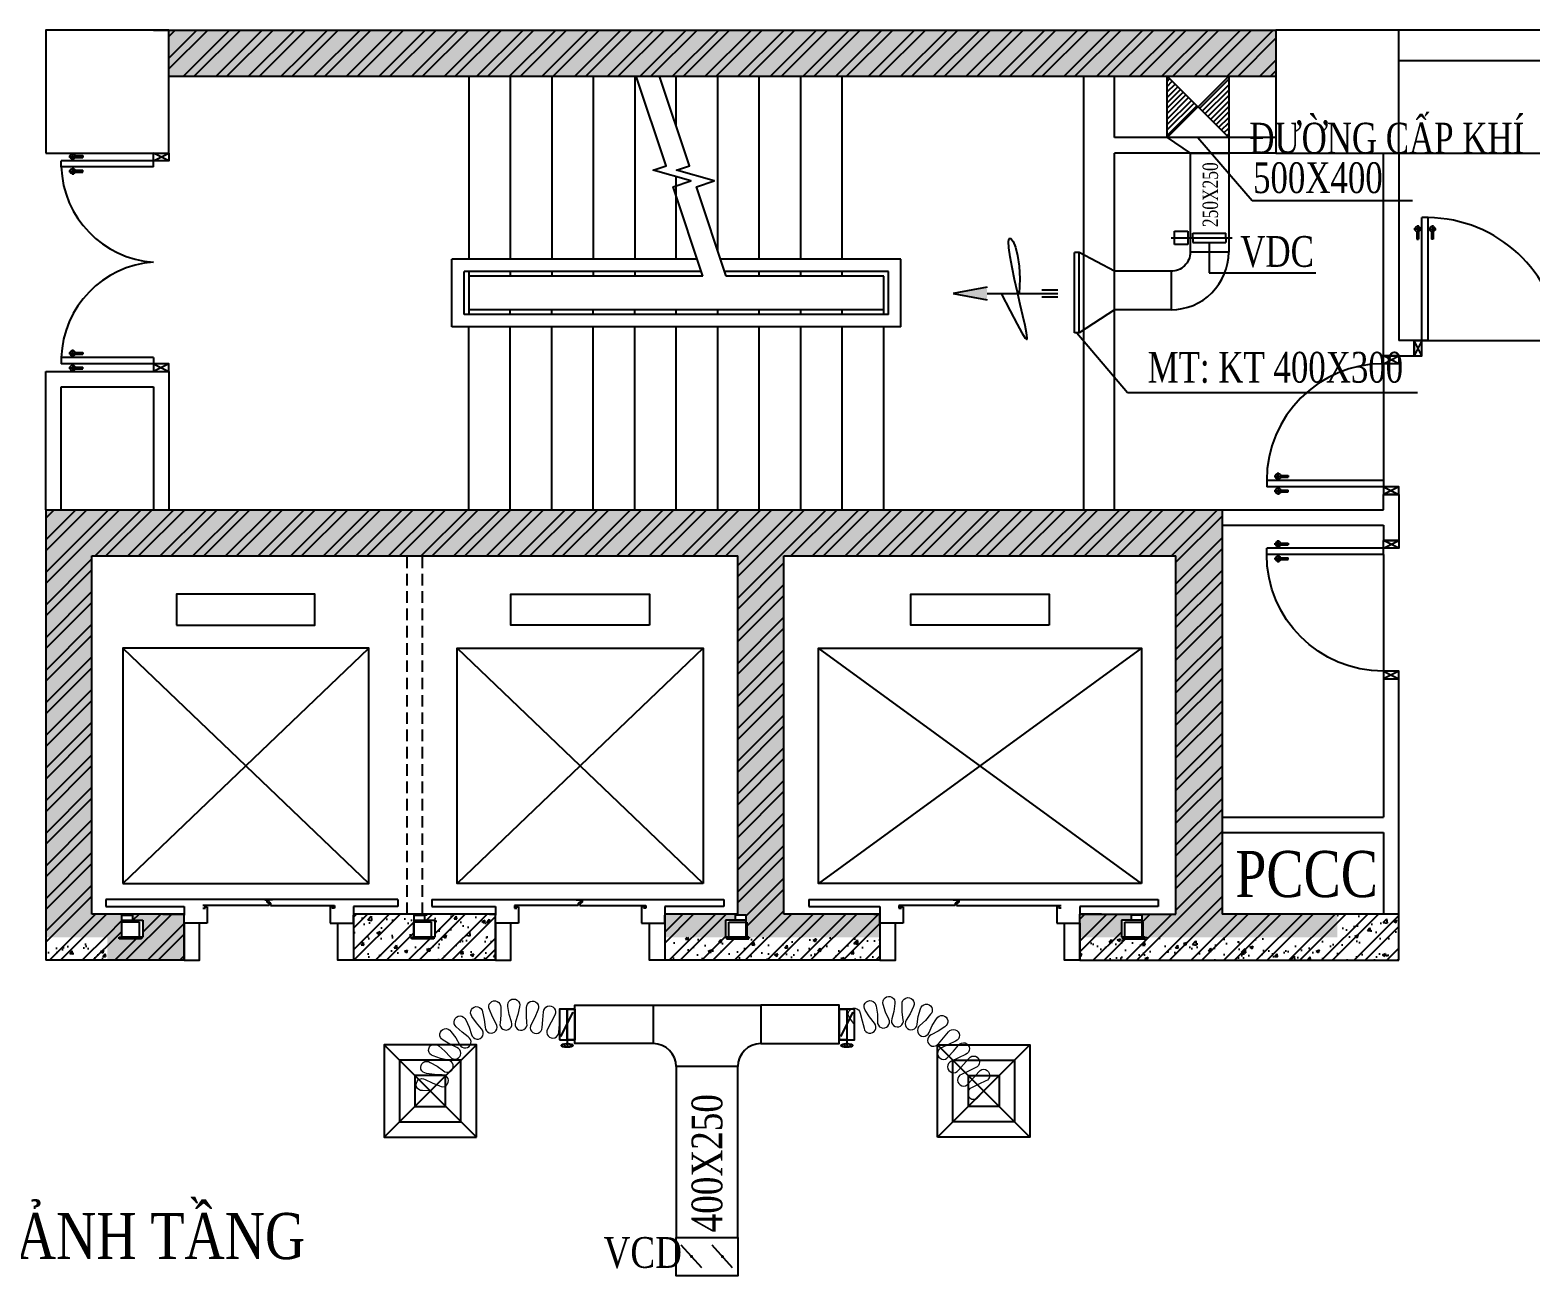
# Model space of a CAD drawing. Header units: metres. Extents: x 352651 to 1421851, y -87441 to -24441.
# Drawn here: x 649179 to 658941, y -56524 to -48460 of the extents above; entities that cross this region are included whole.
import ezdxf
from ezdxf.enums import TextEntityAlignment as Align

# ---------------------------------------------------------------- set-up
doc = ezdxf.new("R2010")
doc.units = ezdxf.units.M
doc.header["$LTSCALE"] = 300
doc.header["$MEASUREMENT"] = 0
doc.linetypes.add('DASHED2', pattern=[0.375, 0.25, -0.125])
for name, color, linetype in [('CUA', 8, 'CONTINUOUS'), ('CUAGIO', 2, 'CONTINUOUS'), ('HATCH', 145, 'CONTINUOUS'), ('KHUAT', 8, 'DASHED2'), ('TEXT', 4, 'CONTINUOUS'), ('THAY', 9, 'CONTINUOUS'), ('TUONG', 7, 'CONTINUOUS'), ('vach', 6, 'CONTINUOUS')]:
    doc.layers.add(name, color=color, linetype=linetype)
doc.layers.add('noi mem', color=5, linetype='BATTING', lineweight=0)
doc.styles.add('chu thich', font='vntimeh.shx', dxfattribs={"width": 0.8})
doc.styles.add('PHU', font='vntimeh.shx', dxfattribs={"width": 0.8})
doc.styles.add('VNCC-RMD', font='vntimeh.shx', dxfattribs={"width": 0.75, "height": 300, "bigfont": 'vns.shx'})
doc.linetypes.add('BATTING', pattern='A,0.0001,-0.1,[134,ltypeshp.shx,S=0.1,R=0,X=-0.1,Y=0],-0.2,[134,ltypeshp.shx,S=0.1,R=180,X=0.1,Y=0],-0.1', length=0.4001)
pattern_1 = [(45, (177449.62, -347750.56), (-106.066017, 106.066017), []), (45, (177520.33, -347750.56), (-106.066017, 106.066017), [])]
pattern_2 = [(50, (177449.62, -347750.56), (215.178055, -18.82564), [22.5, -247.5]), (355, (177449.62, -347750.56), (-41.6254, 225.65764), [18, -198]), (100.4514, (177467.56, -347752.12), (173.552815, 206.83186), [19.12206, -210.34263]), (46.1842, (177449.62, -347690.56), (320.17231, -49.6557), [33.75, -371.25]), (96.6356, (177476.3, -347694.7), (280.39881, 292.23536), [28.68309, -315.5139]), (351.1842, (177449.62, -347690.56), (280.39858, 292.23558), [27, -297]), (21, (177479.62, -347705.56), (179.072116, -120.785667), [22.5, -247.5]), (326, (177479.62, -347705.56), (72.9946, 217.54501), [18, -198]), (71.4514, (177494.55, -347715.62), (252.06679, 96.75915), [19.12206, -210.34263]), (37.5, (177449.624, -347750.556), (3.647957, 99.868156), [0, -195.6, 0, -201, 0, -198.75]), (7.5, (177449.62, -347750.56), (78.920861, 118.323514), [0, -114.6, 0, -191.1, 0, -75.75]), (327.5, (177382.72, -347750.556), (160.146731, -6.766462), [0, -75, 0, -234, 0, -310.5]), (317.5, (177352.72, -347750.56), (174.95585, 30.031495), [0, -97.5, 0, -155.4, 0, -220.5])]

# ---------------------------------------------------------------- blocks, each defined once
blk = doc.blocks.new('c900')
at = {"layer": 'CUA', "ltscale": 0.2}
for p, q in [((46.9, 785.3), (-2.3, 785.3)), ((22.3, 811.5), (22.3, 756.6)), ((50, 100), (50, 860)), ((90, 860), (50, 860)), ((90, 100), (90, 860)), ((93.1, 785.3), (142.3, 785.3)), ((117.7, 811.5), (117.7, 756.6)), ((16.3, 769.1), (16.3, 719.8)), ((16.3, 719.8), (28.2, 719.8)), ((28.2, 769.1), (28.2, 719.8)), ((111.8, 769.1), (111.8, 719.8)), ((123.7, 719.8), (111.8, 719.8)), ((123.7, 769.1), (123.7, 719.8)), ((50, 100), (0, 0)), ((50, 0), (0, 100)), ((50, 0), (50, 100)), ((90, 100), (50, 100)), ((850, 0), (850, 100)), ((850, 0), (900, 100)), ((850, 100), (900, 0)), ((50, 0), (50, 0)), ((850, 0), (850, 0))]:
    blk.add_line(p, q, dxfattribs=at)
for points in [[(50, 100), (0, 100), (0, 0), (50, 0)], [(850, 100), (900, 100), (900, 0), (850, 0)]]:
    blk.add_lwpolyline(points, close=True, dxfattribs=at)
for centre in [(22.3, 785.3), (117.7, 785.3)]:
    blk.add_circle(centre, 17.3, dxfattribs=at)
blk.add_arc((90, 100), 760, 0, 90, dxfattribs=at)
blk = doc.blocks.new('c1000')
at = {"layer": 'CUA', "ltscale": 0.2}
for p, q in [((50, 100), (50, 900)), ((90, 900), (50, 900)), ((90, 100), (90, 900)), ((46.9, 825.3), (-2.3, 825.3)), ((16.3, 809.1), (16.3, 759.8)), ((22.3, 851.5), (22.3, 796.6)), ((28.2, 809.1), (28.2, 759.8)), ((93.1, 825.3), (142.3, 825.3)), ((111.8, 809.1), (111.8, 759.8)), ((117.7, 851.5), (117.7, 796.6)), ((123.7, 809.1), (123.7, 759.8)), ((16.3, 759.8), (28.2, 759.8)), ((123.7, 759.8), (111.8, 759.8)), ((50, 100), (0, 0)), ((50, 0), (0, 100)), ((50, 0), (50, 100)), ((90, 100), (50, 100)), ((950, 0), (950, 100)), ((950, 0), (1000, 100)), ((950, 100), (1000, 0)), ((50, 0), (50, 0)), ((950, 0), (950, 0))]:
    blk.add_line(p, q, dxfattribs=at)
for points in [[(50, 100), (0, 100), (0, 0), (50, 0)], [(950, 100), (1000, 100), (1000, 0), (950, 0)]]:
    blk.add_lwpolyline(points, close=True, dxfattribs=at)
for centre in [(22.3, 825.3), (117.7, 825.3)]:
    blk.add_circle(centre, 17.3, dxfattribs=at)
blk.add_arc((80.9, 27.6), 872.2, 4.75896, 89.39897, dxfattribs=at)
blk = doc.blocks.new('cot1')
at = {"layer": 'vach'}
blk.add_lwpolyline([(-400, -400), (400, -400), (400, 400), (-400, 400)], close=True, dxfattribs=at)
blk = doc.blocks.new('SAD')
at = {"layer": 'CUAGIO', "color": 8}
for p, q in [((-300, -300), (300, 300)), ((300, -300), (-300, 300))]:
    blk.add_line(p, q, dxfattribs=at)
at = {"layer": 'CUAGIO'}
blk.add_lwpolyline([(300, -300), (300, 300), (-300, 300), (-300, -300)], close=True, dxfattribs=at)
at = {"layer": 'CUAGIO', "color": 8}
for points in [[(200, -200), (200, 200), (-200, 200), (-200, -200)], [(100, -100), (100, 100), (-100, 100), (-100, -100)]]:
    blk.add_lwpolyline(points, close=True, dxfattribs=at)
blk = doc.blocks.new('1-van gio D200')
at = {"layer": 'CUAGIO'}
h = blk.add_hatch(dxfattribs=at)
h.set_pattern_fill('ANSI31', color=256, scale=100, style=0)
edge = h.paths.add_edge_path()
edge.add_ellipse((486127, -58494), major_axis=(-38.1, 0), ratio=0.310482, start_angle=0, end_angle=360, ccw=False)
for p, q in [((486167, -58437.3), (486087.1, -58277.5)), ((486127, -58257.4), (486127, -58494))]:
    blk.add_line(p, q, dxfattribs=at)
at = {"layer": 'CUAGIO', "const_width": 3}
for points in [[(486127, -58457.4), (486177, -58457.4), (486177, -58257.4), (486077, -58257.4), (486077, -58457.4), (486127, -58457.4)], [(486167, -58437.3), (486087.1, -58277.5)], [(486127, -58257.4), (486127, -58494)]]:
    blk.add_lwpolyline(points, dxfattribs=at)
at = {"layer": 'CUAGIO'}
blk.add_lwpolyline([(486177, -58457.4), (486077, -58457.4), (486077, -58257.4), (486177, -58257.4)], close=True, dxfattribs=at)
at = {"layer": 'CUAGIO', "const_width": 5.35}
blk.add_lwpolyline([(486130.7, -58357.4, -1), (486123.3, -58357.4, -1)], format="xyb", close=True, dxfattribs=at)
at = {"layer": 'CUAGIO', "extrusion": (0, 0, -1)}
blk.add_ellipse((486127, -58494), major_axis=(-38.1, 0), ratio=0.310482, start_param=-1.570796, end_param=4.712389, dxfattribs=at)
blk = doc.blocks.new('tang ap cau thang')
at = {"layer": 'CUAGIO', "linetype": 'ByBlock', "ltscale": 1.5}
h = blk.add_hatch(dxfattribs=at)
h.set_pattern_fill('ANSI31', color=256, scale=200, style=0)
h.set_pattern_definition([(45, (0, 49505.64), (-17.6776695, 17.6776695), [])])
h.paths.add_polyline_path([(839475.9, 669.4), (839275.9, 469.4), (839475.9, 269.4)])
h.paths.add_polyline_path([(839075.9, 669.4), (839075.9, 269.4), (839275.9, 469.4)])
at = {"layer": 'CUAGIO'}
blk.add_hatch(color=1, dxfattribs=at).paths.add_polyline_path([(837685.1, -743.8), (837904.6, -702.8), (837904.6, -743.8), (837904.6, -784.8)])
at = {"layer": 'CUAGIO', "linetype": 'ByBlock', "ltscale": 1.5}
for p, q in [((839475.9, 669.4), (839075.9, 269.4)), ((839075.9, 669.4), (839475.9, 269.4))]:
    blk.add_line(p, q, dxfattribs=at)
at = {"layer": 'CUAGIO', "ltscale": 1.5}
for p, q in [((839075.9, 269.4), (839225.9, 169.4)), ((839475.9, 269.4), (839475.9, -474.9)), ((839225.9, 169.4), (839225.9, -474.9)), ((839225.9, 169.4), (839475.9, 169.4))]:
    blk.add_line(p, q, dxfattribs=at)
at = {"layer": 'CUAGIO', "color": 1}
for p, q in [((839101.2, -382.4), (839499.5, -382.4)), ((839122.5, -426.1), (839122.5, -338.7)), ((839122.5, -338.7), (839209.8, -338.7)), ((839209.8, -338.7), (839209.8, -426.1)), ((839242.9, -351.6), (839457, -351.6)), ((839242.9, -382.4), (839242.9, -351.6)), ((839242.9, -382.4), (839242.9, -413.2)), ((839457, -382.4), (839457, -351.6)), ((839457, -382.4), (839457, -413.2)), ((838503.2, -1000.4), (838503.2, -477.2)), ((839209.8, -426.1), (839122.5, -426.1)), ((839242.9, -413.2), (839457, -413.2)), ((837904.6, -702.8), (837685.1, -743.8)), ((837685.1, -743.8), (837904.6, -784.8)), ((837904.6, -743.8), (838364.3, -743.8)), ((838261.3, -720.9), (838364.3, -720.9)), ((838261.3, -766.7), (838364.3, -766.7))]:
    blk.add_line(p, q, dxfattribs=at)
at = {"layer": 'CUAGIO'}
for p, q in [((838474.1, -1000.4), (838474.1, -477.2)), ((838503.2, -477.2), (838474.1, -477.2)), ((838733.2, -599.9), (838503.2, -477.2)), ((838733.2, -849.9), (838733.2, -599.9)), ((839100.9, -599.9), (838733.2, -599.9)), ((838733.2, -849.9), (838503.2, -1000.4)), ((839100.9, -849.9), (838733.2, -849.9)), ((838503.2, -1000.4), (838474.1, -1000.4))]:
    blk.add_line(p, q, dxfattribs=at)
at = {"layer": 'CUAGIO', "ltscale": 1.5}
blk.add_lwpolyline([(839075.9, 669.4), (839475.9, 669.4), (839475.9, 269.4), (839075.9, 269.4)], close=True, dxfattribs=at)
at = {"layer": 'CUAGIO', "color": 1}
blk.add_lwpolyline([(837996.9, -743.8), (838055.1, -857.9), (838099.5, -943), (838131.5, -1000.9), (838152.4, -1033.6), (838163.6, -1043.1), (838166.3, -1031.4), (838162, -1000.4), (838152, -952.1), (838137.7, -888.9), (838120.5, -815), (838102.1, -735), (838083.8, -653.6), (838067.3, -575.4), (838054.1, -505), (838045.7, -447.1), (838043.6, -406.3), (838048.7, -386.3), (838059.4, -386.7), (838073.4, -406.2), (838088.5, -443.5), (838102.3, -497.2), (838112.6, -566), (838117, -648.7), (838113.4, -743.8)], dxfattribs=at)
at = {"layer": 'CUAGIO', "ltscale": 1.5}
blk.add_lwpolyline([(839100.9, -599.9), (839100.9, -849.9), (839100.9, -849.9, 0.414214), (839475.9, -474.9), (839475.9, -474.9), (839225.9, -474.9, -0.414214), (839100.9, -599.9)], format="xyb", close=True, dxfattribs=at)

msp = doc.modelspace()

# ---------------------------------------------------------------- hatches: boundary and pattern name
at = {"layer": 'HATCH', "linetype": 'Continuous'}
h = msp.add_hatch(dxfattribs=at)
h.set_pattern_fill('ANSI32,_O', color=256, scale=400)
h.set_pattern_definition(pattern_1)
h.paths.add_polyline_path([(650948.3, -48459.6), (650082.1, -48459.6), (650082.1, -48759.6), (650948.3, -48759.6)])
h = msp.add_hatch(dxfattribs=at)
h.set_pattern_fill('AR-CONC,_O', color=256, scale=30)
h.set_pattern_definition(pattern_2)
h.paths.add_polyline_path([(657282.1, -48459.6), (650948.3, -48459.6), (650948.3, -48759.6), (657282.1, -48759.6)])
h.paths.add_polyline_path([(650948.3, -48459.6), (650082.1, -48459.6), (650082.1, -48759.6), (650948.3, -48759.6)])
h = msp.add_hatch(dxfattribs=at)
h.set_pattern_fill('ANSI32,_O', color=256, scale=400)
h.set_pattern_definition(pattern_1)
h.paths.add_polyline_path([(657282.1, -48459.6), (650948.3, -48459.6), (650948.3, -48759.6), (657282.1, -48759.6)])
h = msp.add_hatch(dxfattribs=at)
h.set_pattern_fill('ANSI32,_O', color=256, scale=400)
h.set_pattern_definition(pattern_1)
h.paths.add_polyline_path([(656932.1, -51579.6), (650948.3, -51579.6), (650948.3, -51879.6), (653782.1, -51879.6), (653782.1, -54215.6), (653837.1, -54215.6), (653837.1, -54249.6), (653837.1, -54261.6), (653840.6, -54261.6), (653840.6, -54359.6), (653854.6, -54359.6), (654707.1, -54359.6), (654707.1, -54209.6), (654082.1, -54209.6), (654082.1, -51879.6), (656632.1, -51879.6), (656632.1, -54209.6), (656412.1, -54209.6), (656412.1, -54249.6), (656412.1, -54261.6), (656415.6, -54261.6), (656415.6, -54359.6), (656429.6, -54359.6), (657682.1, -54359.6), (657682.1, -54209.6), (656932.1, -54209.6)])
h.paths.add_polyline_path([(650948.3, -51579.6), (649682.1, -51579.6), (649682.1, -51879.6), (650948.3, -51879.6)])
h.paths.add_polyline_path([(649682.1, -51579.6), (649282.1, -51579.6), (649282.1, -54359.6), (649682.1, -54359.6), (649682.1, -54209.6), (649582.1, -54209.6), (649582.1, -51879.6), (649682.1, -51879.6)])
h.paths.add_polyline_path([(650182.1, -54359.6), (649904.6, -54359.6), (649904.6, -54369.6), (649759.6, -54369.6), (649759.6, -54359.6), (649682.1, -54359.6), (649682.1, -54509.6), (650182.1, -54509.6)])
h.paths.add_polyline_path([(649682.1, -54359.6), (649282.1, -54359.6), (649282.1, -54509.6), (649682.1, -54509.6)])
h.paths.add_polyline_path([(650182.1, -54209.6), (650042.1, -54209.6), (649847.1, -54209.6), (649847.1, -54249.6), (649912.1, -54249.6), (649912.1, -54359.6), (650182.1, -54359.6)])
h.paths.add_polyline_path([(651673.6, -54261.6), (651677.1, -54261.6), (651677.1, -54249.6), (651677.1, -54209.6), (651282.1, -54209.6), (651282.1, -54267.6), (651282.1, -54359.6), (651673.6, -54359.6)], flags=17)
h.paths.add_polyline_path([(652207.1, -54359.6), (651804.6, -54359.6), (651804.6, -54369.6), (651659.6, -54369.6), (651659.6, -54359.6), (651282.1, -54359.6), (651282.1, -54509.6), (652207.1, -54509.6)])
h.paths.add_polyline_path([(652207.1, -54209.6), (651747.1, -54209.6), (651747.1, -54249.6), (651812.1, -54249.6), (651812.1, -54359.6), (652207.1, -54359.6)], flags=17)
h.paths.add_polyline_path([(653702.1, -54249.6), (653767.1, -54249.6), (653767.1, -54209.6), (653307.1, -54209.6), (653307.1, -54359.6), (653702.1, -54359.6)], flags=17)
h.paths.add_polyline_path([(654707.1, -54359.6), (653854.6, -54359.6), (653854.6, -54369.6), (653709.6, -54369.6), (653709.6, -54359.6), (653702.1, -54359.6), (653307.1, -54359.6), (653307.1, -54509.6), (654707.1, -54509.6)])
h.paths.add_polyline_path([(656277.1, -54249.6), (656342.1, -54249.6), (656342.1, -54209.6), (656007.1, -54209.6), (656007.1, -54267.6), (656007.1, -54359.6), (656277.1, -54359.6)], flags=17)
h.paths.add_polyline_path([(657682.1, -54359.6), (656429.6, -54359.6), (656429.6, -54369.6), (656284.6, -54369.6), (656284.6, -54359.6), (656277.1, -54359.6), (656007.1, -54359.6), (656007.1, -54509.6), (657682.1, -54509.6)])
h.paths.add_polyline_path([(658082.1, -54209.6), (657682.1, -54209.6), (657682.1, -54359.6), (658082.1, -54359.6)])
h.paths.add_polyline_path([(658082.1, -54359.6), (657682.1, -54359.6), (657682.1, -54509.6), (658082.1, -54509.6)])
h = msp.add_hatch(dxfattribs=at)
h.set_pattern_fill('AR-CONC,_O', color=256, scale=30)
h.set_pattern_definition(pattern_2)
h.paths.add_polyline_path([(656932.1, -51579.6), (650948.3, -51579.6), (650948.3, -51879.6), (653782.1, -51879.6), (653782.1, -54209.6), (653307.1, -54209.6), (653307.1, -54359.6), (653702.1, -54359.6), (653702.1, -54249.6), (653767.1, -54249.6), (653767.1, -54215.6), (653837.1, -54215.6), (653837.1, -54249.6), (653837.1, -54261.6), (653840.6, -54261.6), (653840.6, -54359.6), (653854.6, -54359.6), (654707.1, -54359.6), (654707.1, -54209.6), (654082.1, -54209.6), (654082.1, -51879.6), (656632.1, -51879.6), (656632.1, -54209.6), (656007.1, -54209.6), (656007.1, -54215.6), (656007.1, -54267.6), (656007.1, -54359.6), (656277.1, -54359.6), (656277.1, -54249.6), (656342.1, -54249.6), (656342.1, -54215.6), (656412.1, -54215.6), (656412.1, -54249.6), (656412.1, -54261.6), (656415.6, -54261.6), (656415.6, -54359.6), (656429.6, -54359.6), (657682.1, -54359.6), (657682.1, -54209.6), (656932.1, -54209.6)])
h.paths.add_polyline_path([(650948.3, -51579.6), (649682.1, -51579.6), (649682.1, -51879.6), (650948.3, -51879.6)])
h.paths.add_polyline_path([(649682.1, -51579.6), (649282.1, -51579.6), (649282.1, -54359.6), (649682.1, -54359.6), (649682.1, -54209.6), (649582.1, -54209.6), (649582.1, -51879.6), (649682.1, -51879.6)])
h.paths.add_polyline_path([(650182.1, -54359.6), (649904.6, -54359.6), (649904.6, -54369.6), (649759.6, -54369.6), (649759.6, -54359.6), (649682.1, -54359.6), (649682.1, -54509.6), (650182.1, -54509.6)])
h.paths.add_polyline_path([(650182.1, -54209.6), (650042.1, -54209.6), (649682.1, -54209.6), (649682.1, -54359.6), (649773.6, -54359.6), (649773.6, -54261.6), (649777.1, -54261.6), (649777.1, -54249.6), (649777.1, -54215.6), (649847.1, -54215.6), (649847.1, -54249.6), (649912.1, -54249.6), (649912.1, -54359.6), (650182.1, -54359.6)])
at = {"layer": 'THAY', "linetype": 'Continuous'}
h = msp.add_hatch(dxfattribs=at)
h.set_pattern_fill('ANSI32,_O', color=256, scale=400)
h.set_pattern_definition(pattern_1)
h.paths.add_polyline_path([(649773.6, -54261.6), (649777.1, -54261.6), (649777.1, -54249.6), (649777.1, -54209.6), (649682.1, -54209.6), (649682.1, -54359.6), (649773.6, -54359.6)])
h = msp.add_hatch(dxfattribs=at)
h.set_pattern_fill('AR-CONC,_O', color=256, scale=30)
h.set_pattern_definition(pattern_2)
h.paths.add_polyline_path([(651673.6, -54261.6), (651677.1, -54261.6), (651677.1, -54249.6), (651677.1, -54215.6), (651747.1, -54215.6), (651747.1, -54249.6), (651812.1, -54249.6), (651812.1, -54359.6), (652207.1, -54359.6), (652207.1, -54209.6), (651282.1, -54209.6), (651282.1, -54215.6), (651282.1, -54267.6), (651282.1, -54359.6), (651673.6, -54359.6)])
h.paths.add_polyline_path([(652207.1, -54359.6), (651804.6, -54359.6), (651804.6, -54369.6), (651659.6, -54369.6), (651659.6, -54359.6), (651282.1, -54359.6), (651282.1, -54509.6), (652207.1, -54509.6)])
h.paths.add_polyline_path([(654707.1, -54359.6), (653854.6, -54359.6), (653854.6, -54369.6), (653709.6, -54369.6), (653709.6, -54359.6), (653702.1, -54359.6), (653307.1, -54359.6), (653307.1, -54509.6), (654707.1, -54509.6)])
h = msp.add_hatch(dxfattribs=at)
h.set_pattern_fill('AR-CONC,_O', color=256, scale=30)
h.set_pattern_definition(pattern_2)
h.paths.add_polyline_path([(658082.1, -54209.6), (657682.1, -54209.6), (657682.1, -54359.6), (658082.1, -54359.6)])
h.paths.add_polyline_path([(658082.1, -54359.6), (657682.1, -54359.6), (657682.1, -54509.6), (658082.1, -54509.6)])
h.paths.add_polyline_path([(657682.1, -54359.6), (656429.6, -54359.6), (656429.6, -54369.6), (656284.6, -54369.6), (656284.6, -54359.6), (656277.1, -54359.6), (656007.1, -54359.6), (656007.1, -54509.6), (657682.1, -54509.6)])
h = msp.add_hatch(dxfattribs=at)
h.set_pattern_fill('AR-CONC,_O', color=256, scale=30)
h.set_pattern_definition(pattern_2)
h.paths.add_polyline_path([(649682.1, -54509.6), (649682.1, -54359.6), (649282.1, -54359.6), (649282.1, -54509.6)])

# ---------------------------------------------------------------- linework, layer by layer
at = {"layer": 'CUA', "ltscale": 0.2}
for p, q in [((649430.7, -49281.8), (649485.5, -49281.8)), ((649430.7, -49281.8), (649485.5, -49281.8)), ((649456.8, -49306.5), (649456.8, -49257.3)), ((649456.8, -49306.5), (649456.8, -49257.3)), ((649473.1, -49275.9), (649522.3, -49275.9)), ((649473.1, -49275.9), (649522.3, -49275.9)), ((649473.1, -49287.7), (649522.3, -49287.7)), ((649473.1, -49287.7), (649522.3, -49287.7)), ((649522.3, -49275.9), (649522.3, -49287.7)), ((649522.3, -49275.9), (649522.3, -49287.7)), ((649982.1, -49309.6), (650082.1, -49259.6)), ((650082.1, -49309.6), (649982.1, -49259.6)), ((649982.1, -49309.6), (650082.1, -49259.6)), ((650082.1, -49309.6), (649982.1, -49259.6)), ((649982.1, -49309.6), (649382.1, -49309.6)), ((649382.1, -49349.6), (649382.1, -49309.6)), ((649982.1, -49309.6), (649382.1, -49309.6)), ((649382.1, -49349.6), (649382.1, -49309.6)), ((649982.1, -49349.6), (649382.1, -49349.6)), ((649982.1, -49349.6), (649382.1, -49349.6)), ((649430.7, -49377.3), (649485.5, -49377.3)), ((649430.7, -49377.3), (649485.5, -49377.3)), ((649456.8, -49352.7), (649456.8, -49401.9)), ((649456.8, -49352.7), (649456.8, -49401.9)), ((649473.1, -49371.4), (649522.3, -49371.4)), ((649473.1, -49371.4), (649522.3, -49371.4)), ((649473.1, -49383.2), (649522.3, -49383.2)), ((649473.1, -49383.2), (649522.3, -49383.2)), ((649522.3, -49383.2), (649522.3, -49371.4)), ((649522.3, -49383.2), (649522.3, -49371.4)), ((650082.1, -49309.6), (649982.1, -49309.6)), ((649982.1, -49349.6), (649982.1, -49309.6)), ((650082.1, -49309.6), (649982.1, -49309.6)), ((649982.1, -49349.6), (649982.1, -49309.6)), ((650082.1, -49309.6), (650082.1, -49309.6)), ((650082.1, -49309.6), (650082.1, -49309.6)), ((649430.7, -50561.8), (649485.5, -50561.8)), ((649430.7, -50561.8), (649485.5, -50561.8)), ((649456.8, -50586.5), (649456.8, -50537.3)), ((649456.8, -50586.5), (649456.8, -50537.3)), ((649473.1, -50555.9), (649522.3, -50555.9)), ((649473.1, -50555.9), (649522.3, -50555.9)), ((649522.3, -50555.9), (649522.3, -50567.7)), ((649522.3, -50555.9), (649522.3, -50567.7)), ((649982.1, -50589.6), (649382.1, -50589.6)), ((649382.1, -50589.6), (649382.1, -50629.6)), ((649982.1, -50589.6), (649382.1, -50589.6)), ((649382.1, -50589.6), (649382.1, -50629.6)), ((649982.1, -50629.6), (649382.1, -50629.6)), ((649982.1, -50629.6), (649382.1, -50629.6)), ((649430.7, -50657.3), (649485.5, -50657.3)), ((649430.7, -50657.3), (649485.5, -50657.3)), ((649456.8, -50632.7), (649456.8, -50681.9)), ((649456.8, -50632.7), (649456.8, -50681.9)), ((649473.1, -50567.7), (649522.3, -50567.7)), ((649473.1, -50567.7), (649522.3, -50567.7)), ((649473.1, -50651.4), (649522.3, -50651.4)), ((649473.1, -50651.4), (649522.3, -50651.4)), ((649473.1, -50663.2), (649522.3, -50663.2)), ((649473.1, -50663.2), (649522.3, -50663.2)), ((649522.3, -50663.2), (649522.3, -50651.4)), ((649522.3, -50663.2), (649522.3, -50651.4)), ((649982.1, -50589.6), (649982.1, -50629.6)), ((649982.1, -50589.6), (649982.1, -50629.6)), ((650082.1, -50629.6), (649982.1, -50629.6)), ((649982.1, -50629.6), (650082.1, -50679.6)), ((650082.1, -50629.6), (649982.1, -50679.6)), ((650082.1, -50629.6), (649982.1, -50629.6)), ((649982.1, -50629.6), (650082.1, -50679.6)), ((650082.1, -50629.6), (649982.1, -50679.6)), ((650082.1, -50629.6), (650082.1, -50629.6)), ((650082.1, -50629.6), (650082.1, -50629.6))]:
    msp.add_line(p, q, dxfattribs=at)
at = {"layer": 'CUA', "linetype": 'Continuous'}
msp.add_line((658082.1, -49259.6), (660382.1, -49259.6), dxfattribs=at)
at = {"layer": 'CUA', "ltscale": 0.2}
for points in [[(649982.1, -49309.6), (649982.1, -49259.6), (650082.1, -49259.6), (650082.1, -49309.6)], [(649982.1, -49309.6), (649982.1, -49259.6), (650082.1, -49259.6), (650082.1, -49309.6)], [(649982.1, -50629.6), (649982.1, -50679.6), (650082.1, -50679.6), (650082.1, -50629.6)], [(649982.1, -50629.6), (649982.1, -50679.6), (650082.1, -50679.6), (650082.1, -50629.6)]]:
    msp.add_lwpolyline(points, close=True, dxfattribs=at)
for centre in [(649456.8, -49281.8), (649456.8, -49281.8), (649456.8, -49377.3), (649456.8, -49377.3), (649456.8, -50561.8), (649456.8, -50561.8), (649456.8, -50657.3), (649456.8, -50657.3)]:
    msp.add_circle(centre, 17.3, dxfattribs=at)
for centre, start, end in [((650025.3, -49327.7), 181.94497, 266.15278), ((650025.3, -49327.7), 181.94497, 266.15278), ((650025.3, -50611.4), 93.84722, 178.05503), ((650025.3, -50611.4), 93.84722, 178.05503)]:
    msp.add_arc(centre, 643.3, start, end, dxfattribs=at)
at = {"layer": 'CUAGIO', "linetype": 'ByBlock', "ltscale": 1.5}
for p, q in [((656774.9, -49159.5), (657128.3, -49568.2)), ((657128.3, -49568.2), (658170, -49568.2)), ((656848.9, -49842.2), (656848.9, -50039.6)), ((656848.9, -50039.6), (657540.9, -50039.6)), ((655987.6, -50429.3), (656316, -50816.5)), ((656316, -50816.5), (658203.4, -50816.5))]:
    msp.add_line(p, q, dxfattribs=at)
at = {"layer": 'CUAGIO', "ltscale": 1.5}
msp.add_line((653232, -54801.5), (653932, -54801.5), dxfattribs=at)
at = {"layer": 'CUAGIO', "color": 2}
for p, q in [((653382, -55201.5), (653382, -56311.5)), ((653782, -56311.5), (653782, -55201.5))]:
    msp.add_line(p, q, dxfattribs=at)
at = {"layer": 'CUAGIO'}
for p, q in [((653782, -55201.5), (653382, -55201.5)), ((653548.9, -56510.7), (653415, -56362.2)), ((653748.9, -56510.7), (653615, -56362.2))]:
    msp.add_line(p, q, dxfattribs=at)
for points in [[(652672, -54826.5), (652722, -54826.5), (652722, -55026.5), (652672, -55026.5)], [(653232, -55051.5), (652722, -55051.5), (652722, -54801.5), (653232, -54801.5)], [(653932, -55051.5), (654442, -55051.5), (654442, -54801.5), (653932, -54801.5)], [(654442, -54826.5), (654492, -54826.5), (654492, -55026.5), (654442, -55026.5)], [(653382, -56311.5), (653782, -56311.5), (653782, -56561.5), (653382, -56561.5)]]:
    msp.add_lwpolyline(points, close=True, dxfattribs=at)
at = {"layer": 'CUAGIO', "const_width": 10}
for points in [[(653477, -56436.5, 1), (653487, -56436.5, 1)], [(653677, -56436.5, 1), (653687, -56436.5, 1)]]:
    msp.add_lwpolyline(points, format="xyb", close=True, dxfattribs=at)
at = {"layer": 'CUAGIO'}
for centre, start, end in [((653232, -55201.5), 0, 90), ((653932, -55201.5), 90, 180)]:
    msp.add_arc(centre, 150, start, end, dxfattribs=at)
at = {"layer": 'KHUAT'}
for p, q in [((651632.1, -54209.6), (651632.1, -51879.6)), ((651732.1, -54209.6), (651732.1, -51879.6))]:
    msp.add_line(p, q, dxfattribs=at)
at = {"layer": 'noi mem', "linetype": 'ByBlock', "ltscale": 1.5}
for points in [[(651782.1, -55359.6), (651731.3, -55356.9, -1.333333), (651749.4, -55284.1), (651795.6, -55305.6), (651841.6, -55327.1, 1.333333), (651859.9, -55254.4), (651809.1, -55251.6), (651757.9, -55245, -1.333333), (651781.3, -55173.8), (651826.5, -55198.8), (651867.4, -55227.9, 1.333333), (651898.2, -55159.5), (651849.3, -55148.1), (651800.5, -55131, -1.333333), (651838.3, -55066.2), (651877.3, -55100.1), (651911.2, -55137.1, 1.333333), (651955.6, -55076.6), (651910.2, -55055.3), (651866.1, -55028.3, -1.333333), (651916.6, -54972.9), (651947.6, -55014.2), (651973.1, -55057.4, 1.333333), (652029.1, -55007.6), (651989.1, -54977.2), (651951.7, -54941.6, -1.333333), (652012.6, -54897.9), (652034.3, -54944.8), (652050.2, -54992.4, 1.333333), (652115.4, -54955.4), (652082.6, -54917.3), (652053.4, -54874.7, -1.333333), (652122.2, -54844.7), (652133.6, -54895.1), (652139.2, -54945, 1.333333), (652210.7, -54922.4), (652186.6, -54878.3), (652166.9, -54830.6, -1.333333), (652240.4, -54815.6), (652241, -54867.2), (652236.1, -54917.2, 1.333333), (652310.8, -54910), (652296.4, -54861.9), (652287.1, -54811.1, -1.333333), (652362.1, -54811.8), (652352, -54862.4), (652336.7, -54910.2, 1.333333), (652411.2, -54918.8), (652407.2, -54868.7), (652408.8, -54817.1, -1.333333), (652482, -54833.5), (652461.5, -54880.9), (652438.5, -54926.3, 1.333333), (652510.6, -54946.8), (652515, -54896.1), (652519.3, -54845.3, -1.333333), (652591.5, -54865.8), (652568.5, -54911.3), (652545.5, -54956.7, 1.333333), (652617.6, -54977.2), (652622, -54926.5)], [(654542, -54926.5), (654510.6, -54886.2, -1.333333), (654577.8, -54853), (654590.6, -54902.5), (654603.4, -54951.9, 1.333333), (654670.7, -54918.8), (654639.4, -54878.5), (654611.5, -54834.6, -1.333333), (654681.6, -54807.9), (654690, -54859.2), (654690.7, -54909.3, 1.333333), (654763.9, -54892.8), (654742.9, -54847.2), (654728.5, -54797.3, -1.333333), (654803.3, -54791.3), (654797, -54842.9), (654783.6, -54891.2, 1.333333), (654858.4, -54895.9), (654851.1, -54846.3), (654851.3, -54794.3, -1.333333), (654924.7, -54809.5), (654904.2, -54857.3), (654877.8, -54899.9, 1.333333), (654948.3, -54925.4), (654955.2, -54875.7), (654970, -54825.8, -1.333333), (655036.2, -54861.1), (655003.1, -54901.2), (654965.8, -54934.6, 1.333333), (655026.3, -54978.9), (655046.9, -54933.2), (655075.1, -54889.5, -1.333333), (655128.7, -54941.9), (655085.7, -54971.1), (655040.5, -54993.7, 1.333333), (655087, -55052.5), (655119.4, -55013.6), (655152.9, -54975.2, -1.333333), (655198.3, -55034.9), (655152.2, -55056.9), (655106.1, -55078.8, 1.333333), (655151.4, -55138.6), (655185, -55100.1), (655218.5, -55061.6, -1.333333), (655263.9, -55121.4), (655217.8, -55143.4), (655171.7, -55165.3, 1.333333), (655217, -55225.1), (655250.6, -55186.6), (655284.1, -55148.1, -1.333333), (655329.5, -55207.9), (655283.4, -55229.8), (655237.3, -55251.8, 1.333333), (655282.6, -55311.6), (655316.2, -55273.1), (655349.8, -55234.6, -1.333333), (655395.1, -55294.4), (655349, -55316.3), (655302.9, -55338.3, 1.333333), (655348.2, -55398), (655381.8, -55359.6)]]:
    msp.add_lwpolyline(points, format="xyb", dxfattribs=at)
at = {"layer": 'THAY'}
for p, q in [((652032.1, -48759.6), (652032.1, -49949.6)), ((652302.1, -48759.6), (652302.1, -49949.6)), ((652572.1, -48759.6), (652572.1, -49949.6)), ((652842.1, -48759.6), (652842.1, -49949.6)), ((653112.1, -48759.6), (653112.1, -49949.6)), ((653382.1, -49084.1), (653382.1, -48759.6)), ((653652.1, -49894.7), (653652.1, -48759.6)), ((653922.1, -49949.6), (653922.1, -48759.6)), ((654192.1, -49949.6), (654192.1, -48759.6)), ((654462.1, -49949.6), (654462.1, -48759.6)), ((653382.1, -49949.6), (653382.1, -49413.3)), ((653517.9, -49949.6), (651922.1, -49949.6)), ((651922.1, -50389.6), (651922.1, -49949.6)), ((654842.1, -49949.6), (653670.4, -49949.6)), ((654842.1, -50389.6), (654842.1, -49949.6)), ((653544.6, -50029.6), (652002.1, -50029.6)), ((652002.1, -50309.6), (652002.1, -50029.6)), ((652032.1, -50029.6), (652032.1, -50309.6)), ((653554.6, -50059.6), (652032.1, -50059.6)), ((652302.1, -50029.6), (652302.1, -50059.6)), ((652572.1, -50029.6), (652572.1, -50059.6)), ((652842.1, -50029.6), (652842.1, -50059.6)), ((653112.1, -50029.6), (653112.1, -50059.6)), ((654762.1, -50029.6), (653697.1, -50029.6)), ((654732.1, -50059.6), (653707, -50059.6)), ((653922.1, -50059.6), (653922.1, -50029.6)), ((654192.1, -50059.6), (654192.1, -50029.6)), ((654462.1, -50059.6), (654462.1, -50029.6)), ((654732.1, -50309.6), (654732.1, -50059.6)), ((654762.1, -50309.6), (654762.1, -50029.6)), ((654762.1, -50309.6), (652002.1, -50309.6)), ((654732.1, -50279.6), (652032.1, -50279.6)), ((652302.1, -50309.6), (652302.1, -50279.6)), ((652572.1, -50309.6), (652572.1, -50279.6)), ((652842.1, -50309.6), (652842.1, -50279.6)), ((653112.1, -50309.6), (653112.1, -50279.6)), ((653382.1, -50309.6), (653382.1, -50279.6)), ((653652.1, -50309.6), (653652.1, -50279.6)), ((653922.1, -50309.6), (653922.1, -50279.6)), ((654192.1, -50309.6), (654192.1, -50279.6)), ((654462.1, -50309.6), (654462.1, -50279.6)), ((654842.1, -50389.6), (651922.1, -50389.6)), ((652032.1, -51579.6), (652032.1, -50389.6)), ((652302.1, -51579.6), (652302.1, -50389.6)), ((652572.1, -51579.6), (652572.1, -50389.6)), ((652842.1, -51579.6), (652842.1, -50389.6)), ((653112.1, -51579.6), (653112.1, -50389.6)), ((653382.1, -51579.6), (653382.1, -50389.6)), ((653652.1, -51579.6), (653652.1, -50389.6)), ((653922.1, -51579.6), (653922.1, -50389.6)), ((654192.1, -51579.6), (654192.1, -50389.6)), ((654462.1, -51579.6), (654462.1, -50389.6)), ((654732.1, -51579.6), (654732.1, -50389.6)), ((658182.1, -50479.6), (659182.1, -50479.6)), ((657982.1, -50629.6), (657982.1, -51389.6)), ((657982.1, -51869.6), (657982.1, -52629.6)), ((649782.1, -54009.6), (651382.1, -52479.6)), ((649782.1, -52479.6), (651382.1, -54009.6)), ((653557.1, -54009.6), (651957.1, -52479.6)), ((653557.1, -52479.6), (651957.1, -54009.6)), ((656407.1, -54009.6), (654307.1, -52479.6)), ((656407.1, -52479.6), (654307.1, -54009.6)), ((650732.1, -54114.6), (649672.1, -54114.6)), ((649672.1, -54114.6), (649672.1, -54160.6)), ((649672.1, -54160.6), (650182.1, -54160.6)), ((650182.1, -54160.6), (650182.1, -54215.6)), ((650732.1, -54153.6), (650304.1, -54153.6)), ((650304.1, -54170.6), (650321.1, -54170.6)), ((650312.1, -54162.1), (650332.1, -54162.1)), ((650332.1, -54162.1), (650332.1, -54215.6)), ((650707.1, -54115.6), (650720.1, -54115.6)), ((650720.1, -54115.6), (650720.1, -54131.6)), ((650720.1, -54131.6), (650732.1, -54140.1)), ((650730.1, -54115.6), (650730.1, -54127.6)), ((650732.1, -54115.6), (650730.1, -54115.6)), ((650730.1, -54127.6), (650732.1, -54129)), ((651572.1, -54114.6), (650732.1, -54114.6)), ((650732.1, -54115.6), (650732.1, -54114.6)), ((650757.1, -54115.6), (650732.1, -54115.6)), ((650732.1, -54129), (650744.1, -54137.6)), ((650732.1, -54140.1), (650734.1, -54141.6)), ((650734.1, -54153.6), (650732.1, -54153.6)), ((650734.1, -54141.6), (650734.1, -54153.6)), ((650744.1, -54137.6), (650744.1, -54153.6)), ((650744.1, -54153.6), (651160.1, -54153.6)), ((651132.1, -54162.1), (651132.1, -54215.6)), ((651152.1, -54162.1), (651132.1, -54162.1)), ((651160.1, -54170.6), (651143.1, -54170.6)), ((651160.1, -54153.6), (651160.1, -54170.6)), ((651572.1, -54160.6), (651282.1, -54160.6)), ((651282.1, -54160.6), (651282.1, -54215.6)), ((651572.1, -54114.6), (651572.1, -54160.6)), ((651792.1, -54114.6), (652757.1, -54114.6)), ((651792.1, -54114.6), (651792.1, -54160.6)), ((651792.1, -54160.6), (652207.1, -54160.6)), ((652207.1, -54160.6), (652207.1, -54215.6)), ((652745.1, -54153.6), (652329.1, -54153.6)), ((652329.1, -54153.6), (652329.1, -54170.6)), ((652329.1, -54170.6), (652346.1, -54170.6)), ((652337.1, -54162.1), (652357.1, -54162.1)), ((652357.1, -54162.1), (652357.1, -54215.6)), ((652732.1, -54115.6), (652757.1, -54115.6)), ((652757.1, -54129), (652745.1, -54137.6)), ((652745.1, -54137.6), (652745.1, -54153.6)), ((652757.1, -54140.1), (652755.1, -54141.6)), ((652755.1, -54141.6), (652755.1, -54153.6)), ((652755.1, -54153.6), (652757.1, -54153.6)), ((652757.1, -54114.6), (653692.1, -54114.6)), ((652757.1, -54115.6), (652757.1, -54114.6)), ((652757.1, -54115.6), (652759.1, -54115.6)), ((652759.1, -54127.6), (652757.1, -54129)), ((652769.1, -54131.6), (652757.1, -54140.1)), ((652757.1, -54153.6), (653185.1, -54153.6)), ((652759.1, -54115.6), (652759.1, -54127.6)), ((652782.1, -54115.6), (652769.1, -54115.6)), ((652769.1, -54115.6), (652769.1, -54131.6)), ((653177.1, -54162.1), (653157.1, -54162.1)), ((653157.1, -54162.1), (653157.1, -54215.6)), ((653185.1, -54170.6), (653168.1, -54170.6)), ((653185.1, -54153.6), (653185.1, -54170.6)), ((653692.1, -54160.6), (653307.1, -54160.6)), ((653307.1, -54160.6), (653307.1, -54215.6)), ((653692.1, -54114.6), (653692.1, -54160.6)), ((654245.4, -54114.6), (654245.4, -54160.6)), ((654245.4, -54114.6), (655207.1, -54114.6)), ((654245.4, -54160.6), (654707.1, -54160.6)), ((654707.1, -54160.6), (654707.1, -54215.6)), ((655195.1, -54153.6), (654829.1, -54153.6)), ((654829.1, -54153.6), (654829.1, -54170.6)), ((654829.1, -54170.6), (654846.1, -54170.6)), ((654837.1, -54162.1), (654857.1, -54162.1)), ((654857.1, -54162.1), (654857.1, -54215.6)), ((655182.1, -54115.6), (655207.1, -54115.6)), ((655207.1, -54129), (655195.1, -54137.6)), ((655195.1, -54137.6), (655195.1, -54153.6)), ((655207.1, -54140.1), (655205.1, -54141.6)), ((655205.1, -54141.6), (655205.1, -54153.6)), ((655205.1, -54153.6), (655207.1, -54153.6)), ((655207.1, -54114.6), (656517.1, -54114.6)), ((655207.1, -54115.6), (655207.1, -54114.6)), ((655207.1, -54115.6), (655209.1, -54115.6)), ((655209.1, -54127.6), (655207.1, -54129)), ((655219.1, -54131.6), (655207.1, -54140.1)), ((655207.1, -54153.6), (655885.1, -54153.6)), ((655209.1, -54115.6), (655209.1, -54127.6)), ((655232.1, -54115.6), (655219.1, -54115.6)), ((655219.1, -54115.6), (655219.1, -54131.6)), ((655877.1, -54162.1), (655857.1, -54162.1)), ((655857.1, -54162.1), (655857.1, -54215.6)), ((655885.1, -54170.6), (655868.1, -54170.6)), ((656517.1, -54160.6), (656007.1, -54160.6)), ((656007.1, -54160.6), (656007.1, -54215.6)), ((656517.1, -54114.6), (656517.1, -54160.6)), ((649773.6, -54261.6), (649773.6, -54359.6)), ((649890.6, -54261.6), (649773.6, -54261.6)), ((649777.1, -54249.6), (649777.1, -54215.6)), ((649777.1, -54215.6), (649847.1, -54215.6)), ((649777.1, -54359.6), (649777.1, -54249.6)), ((649777.1, -54249.6), (649847.1, -54249.6)), ((649847.1, -54249.6), (649847.1, -54215.6)), ((649847.1, -54249.6), (649912.1, -54249.6)), ((649890.6, -54359.6), (649890.6, -54261.6)), ((649912.1, -54249.6), (649912.1, -54359.6)), ((650042.1, -54209.6), (650182.1, -54209.6)), ((650182.1, -54267.6), (650182.1, -54215.6)), ((650332.1, -54267.6), (650182.1, -54267.6)), ((650332.1, -54215.6), (650332.1, -54267.6)), ((651132.1, -54215.6), (651132.1, -54267.6)), ((651132.1, -54267.6), (651282.1, -54267.6)), ((651322.1, -54209.6), (651282.1, -54209.6)), ((651282.1, -54267.6), (651282.1, -54215.6)), ((651673.6, -54261.6), (651673.6, -54359.6)), ((651790.6, -54261.6), (651673.6, -54261.6)), ((651677.1, -54249.6), (651677.1, -54215.6)), ((651677.1, -54215.6), (651747.1, -54215.6)), ((651677.1, -54359.6), (651677.1, -54249.6)), ((651677.1, -54249.6), (651747.1, -54249.6)), ((651747.1, -54249.6), (651747.1, -54215.6)), ((651747.1, -54249.6), (651812.1, -54249.6)), ((651790.6, -54359.6), (651790.6, -54261.6)), ((651812.1, -54249.6), (651812.1, -54359.6)), ((652167.1, -54209.6), (652207.1, -54209.6)), ((652207.1, -54267.6), (652207.1, -54215.6)), ((652357.1, -54267.6), (652207.1, -54267.6)), ((652357.1, -54215.6), (652357.1, -54267.6)), ((653157.1, -54215.6), (653157.1, -54267.6)), ((653157.1, -54267.6), (653307.1, -54267.6)), ((653447.1, -54209.6), (653307.1, -54209.6)), ((653307.1, -54267.6), (653307.1, -54215.6)), ((653702.1, -54249.6), (653702.1, -54359.6)), ((653767.1, -54249.6), (653702.1, -54249.6)), ((653723.6, -54359.6), (653723.6, -54261.6)), ((653723.6, -54261.6), (653840.6, -54261.6)), ((653767.1, -54249.6), (653767.1, -54215.6)), ((653837.1, -54215.6), (653767.1, -54215.6)), ((653837.1, -54249.6), (653767.1, -54249.6)), ((653837.1, -54249.6), (653837.1, -54215.6)), ((653837.1, -54359.6), (653837.1, -54249.6)), ((653840.6, -54261.6), (653840.6, -54359.6)), ((654667.1, -54209.6), (654707.1, -54209.6)), ((654707.1, -54267.6), (654707.1, -54215.6)), ((654857.1, -54267.6), (654707.1, -54267.6)), ((654857.1, -54215.6), (654857.1, -54267.6)), ((655857.1, -54215.6), (655857.1, -54267.6)), ((655857.1, -54267.6), (656007.1, -54267.6)), ((656147.1, -54209.6), (656007.1, -54209.6)), ((656007.1, -54267.6), (656007.1, -54215.6)), ((656277.1, -54249.6), (656277.1, -54359.6)), ((656342.1, -54249.6), (656277.1, -54249.6)), ((656298.6, -54359.6), (656298.6, -54261.6)), ((656298.6, -54261.6), (656415.6, -54261.6)), ((656342.1, -54249.6), (656342.1, -54215.6)), ((656412.1, -54215.6), (656342.1, -54215.6)), ((656412.1, -54249.6), (656342.1, -54249.6)), ((656412.1, -54249.6), (656412.1, -54215.6)), ((656412.1, -54359.6), (656412.1, -54249.6)), ((656415.6, -54261.6), (656415.6, -54359.6)), ((649759.6, -54359.6), (649773.6, -54359.6)), ((649759.6, -54369.6), (649759.6, -54359.6)), ((649904.6, -54369.6), (649759.6, -54369.6)), ((649773.6, -54359.6), (649890.6, -54359.6)), ((649912.1, -54359.6), (649777.1, -54359.6)), ((649912.1, -54359.6), (649777.1, -54359.6)), ((649890.6, -54359.6), (649904.6, -54359.6)), ((649904.6, -54359.6), (649904.6, -54369.6)), ((651659.6, -54359.6), (651673.6, -54359.6)), ((651659.6, -54369.6), (651659.6, -54359.6)), ((651804.6, -54369.6), (651659.6, -54369.6)), ((651673.6, -54359.6), (651790.6, -54359.6)), ((651812.1, -54359.6), (651677.1, -54359.6)), ((651812.1, -54359.6), (651677.1, -54359.6)), ((651790.6, -54359.6), (651804.6, -54359.6)), ((651804.6, -54359.6), (651804.6, -54369.6)), ((653702.1, -54359.6), (653837.1, -54359.6)), ((653702.1, -54359.6), (653837.1, -54359.6)), ((653709.6, -54359.6), (653709.6, -54369.6)), ((653723.6, -54359.6), (653709.6, -54359.6)), ((653709.6, -54369.6), (653854.6, -54369.6)), ((653840.6, -54359.6), (653723.6, -54359.6)), ((653854.6, -54359.6), (653840.6, -54359.6)), ((653854.6, -54369.6), (653854.6, -54359.6)), ((656277.1, -54359.6), (656412.1, -54359.6)), ((656277.1, -54359.6), (656412.1, -54359.6)), ((656284.6, -54359.6), (656284.6, -54369.6)), ((656298.6, -54359.6), (656284.6, -54359.6)), ((656284.6, -54369.6), (656429.6, -54369.6)), ((656415.6, -54359.6), (656298.6, -54359.6)), ((656429.6, -54359.6), (656415.6, -54359.6)), ((656429.6, -54369.6), (656429.6, -54359.6))]:
    msp.add_line(p, q, dxfattribs=at)
for points in [[(653554.6, -50059.6), (653361, -49478.5), (653476, -49440.2), (653232.1, -49370.3), (653315.7, -49342.5), (653121.6, -48759.6)], [(653707, -50059.6), (653513.5, -49478.5), (653628.4, -49440.2), (653384.6, -49370.3), (653468.2, -49342.5), (653274, -48759.6)]]:
    msp.add_lwpolyline(points, dxfattribs=at)
for points in [[(650132.1, -52329.6), (651032.1, -52329.6), (651032.1, -52129.6), (650132.1, -52129.6)], [(653207.1, -52329.6), (652307.1, -52329.6), (652307.1, -52129.6), (653207.1, -52129.6)], [(655807.1, -52329.6), (654907.1, -52329.6), (654907.1, -52129.6), (655807.1, -52129.6)], [(649782.1, -54009.6), (651382.1, -54009.6), (651382.1, -52479.6), (649782.1, -52479.6)], [(653557.1, -54009.6), (651957.1, -54009.6), (651957.1, -52479.6), (653557.1, -52479.6)], [(656407.1, -54009.6), (654307.1, -54009.6), (654307.1, -52479.6), (656407.1, -52479.6)]]:
    msp.add_lwpolyline(points, close=True, dxfattribs=at)
at = {"layer": 'TUONG'}
for p, q in [((665282.1, -48459.6), (658082.1, -48459.6)), ((665282.1, -48659.6), (658082.1, -48659.6)), ((656032.1, -51579.6), (656032.1, -48759.6)), ((656232.1, -49159.6), (656232.1, -48759.6)), ((657282.1, -49159.6), (656232.1, -49159.6)), ((656232.1, -51579.6), (656232.1, -49259.6)), ((657282.1, -49259.6), (656232.1, -49259.6)), ((657982.1, -50579.6), (657982.1, -49259.6)), ((658082.1, -49259.6), (658082.1, -50479.6)), ((658182.1, -50479.6), (658082.1, -50479.6)), ((658182.1, -50579.6), (658182.1, -50479.6)), ((658182.1, -50479.6), (658182.1, -50579.6)), ((657982.1, -50579.6), (658082.1, -50579.6)), ((658082.1, -50579.6), (657982.1, -50579.6)), ((657982.1, -50579.6), (658182.1, -50579.6)), ((649282.1, -51579.6), (649282.1, -50679.6)), ((649282.1, -50679.6), (650082.1, -50679.6)), ((650082.1, -50679.6), (650082.1, -51579.6)), ((649382.1, -51579.6), (649382.1, -50779.6)), ((649382.1, -50779.6), (649982.1, -50779.6)), ((649982.1, -50779.6), (649982.1, -51579.6)), ((657982.1, -51579.6), (657982.1, -51479.6)), ((658082.1, -51479.6), (657982.1, -51479.6)), ((657982.1, -51479.6), (658082.1, -51479.6)), ((657982.1, -51479.6), (658082.1, -51479.6)), ((658082.1, -51479.6), (658082.1, -51779.6)), ((656932.1, -51579.6), (657982.1, -51579.6)), ((656932.1, -51679.6), (657982.1, -51679.6)), ((657982.1, -51679.6), (657982.1, -51779.6)), ((658082.1, -51779.6), (657982.1, -51779.6)), ((657982.1, -51779.6), (658082.1, -51779.6)), ((657982.1, -52679.6), (658082.1, -52679.6)), ((657982.1, -52679.6), (657982.1, -53579.6)), ((658082.1, -54209.6), (658082.1, -52679.6)), ((656932.1, -53579.6), (657982.1, -53579.6)), ((656932.1, -53679.6), (657982.1, -53679.6)), ((657982.1, -53679.6), (657982.1, -54209.6))]:
    msp.add_line(p, q, dxfattribs=at)
at = {"layer": 'TUONG', "ltscale": 20}
for points in [[(650182.1, -54509.6), (650282.1, -54509.6), (650282.1, -54267.6), (650182.1, -54267.6)], [(651282.1, -54509.6), (651182.1, -54509.6), (651182.1, -54267.6), (651282.1, -54267.6)], [(652207.1, -54509.6), (652307.1, -54509.6), (652307.1, -54267.6), (652207.1, -54267.6)], [(653307.1, -54509.6), (653207.1, -54509.6), (653207.1, -54267.6), (653307.1, -54267.6)], [(654707.1, -54509.6), (654807.1, -54509.6), (654807.1, -54267.6), (654707.1, -54267.6)], [(656007.1, -54509.6), (655907.1, -54509.6), (655907.1, -54267.6), (656007.1, -54267.6)]]:
    msp.add_lwpolyline(points, close=True, dxfattribs=at)
at = {"layer": 'vach'}
for p, q in [((649982.1, -48459.6), (657282.1, -48459.6)), ((650082.1, -48759.6), (657282.1, -48759.6)), ((649282.1, -51579.6), (656932.1, -51579.6)), ((649282.1, -51579.6), (649282.1, -54509.6)), ((656932.1, -51579.6), (656932.1, -54209.6)), ((649582.1, -54209.6), (649582.1, -51879.6)), ((649582.1, -51879.6), (653782.1, -51879.6)), ((653782.1, -54209.6), (653782.1, -51879.6)), ((654082.1, -54209.6), (654082.1, -51879.6)), ((654082.1, -51879.6), (656632.1, -51879.6)), ((656632.1, -54209.6), (656632.1, -51879.6)), ((650182.1, -54209.6), (649582.1, -54209.6)), ((650182.1, -54509.6), (650182.1, -54209.6)), ((651282.1, -54209.6), (651282.1, -54509.6)), ((652207.1, -54209.6), (651282.1, -54209.6)), ((652207.1, -54509.6), (652207.1, -54209.6)), ((653307.1, -54209.6), (653307.1, -54509.6)), ((653782.1, -54209.6), (653307.1, -54209.6)), ((654707.1, -54209.6), (654082.1, -54209.6)), ((654707.1, -54209.6), (654707.1, -54509.6)), ((656007.1, -54509.6), (656007.1, -54209.6)), ((656007.1, -54209.6), (656632.1, -54209.6)), ((658082.1, -54209.6), (656932.1, -54209.6)), ((658082.1, -54509.6), (658082.1, -54209.6)), ((650182.1, -54509.6), (649282.1, -54509.6)), ((650182.1, -54509.6), (650182.1, -54509.6)), ((652207.1, -54509.6), (651282.1, -54509.6)), ((651282.1, -54509.6), (651282.1, -54509.6)), ((652207.1, -54509.6), (652207.1, -54509.6)), ((654707.1, -54509.6), (653307.1, -54509.6)), ((653307.1, -54509.6), (653307.1, -54509.6)), ((654707.1, -54509.6), (654707.1, -54509.6)), ((656007.1, -54509.6), (656007.1, -54509.6)), ((656007.1, -54509.6), (658082.1, -54509.6))]:
    msp.add_line(p, q, dxfattribs=at)

# ---------------------------------------------------------------- block references
at = {"layer": 'CUAGIO', "linetype": 'ByBlock'}
msp.add_blockref('tang ap cau thang', (-182501, -49429), dxfattribs=at)
at = {"layer": 'CUAGIO', "xscale": -1}
for name, p in [('1-van gio D200', (1138799, 3430.9)), ('1-van gio D200', (1140619, 3430.9)), ('SAD', (655381.8, -55359.6)), ('SAD', (655381.8, -55359.6))]:
    msp.add_blockref(name, p, dxfattribs=at)
at = {"layer": 'CUAGIO'}
msp.add_blockref('SAD', (651782.1, -55359.6), dxfattribs=at)
msp.add_blockref('SAD', (651782.1, -55359.6), dxfattribs=at)
at = {"layer": 'TUONG'}
msp.add_blockref('c1000', (658182.1, -50579.6), dxfattribs=at)
at = {"layer": 'TUONG', "rotation": 90}
msp.add_blockref('c900', (658082.1, -51479.6), dxfattribs=at)
at = {"layer": 'TUONG', "xscale": -1, "rotation": 90}
msp.add_blockref('c900', (658082.1, -51779.6), dxfattribs=at)
at = {"layer": 'vach'}
for p in [(649682.1, -48859.6), (657682.1, -48859.6)]:
    msp.add_blockref('cot1', p, dxfattribs=at)

# ---------------------------------------------------------------- texts
at = {"layer": 'CUAGIO', "color": 3, "style": 'VNCC-RMD', "width": 0.75}
for s, p in [('®\xadêng cÊp khÝ', (657109.9, -49262.5)), ('500x400', (657133.5, -49520))]:
    msp.add_text(s, height=200, dxfattribs=at).set_placement(p)
msp.add_text('250x250', height=100, rotation=90, dxfattribs=at).set_placement((656905.4, -49530.6), align=Align.CENTER)
msp.add_text('MT: kt 400x300', height=200, dxfattribs=at).set_placement((657278.9, -50752.8), align=Align.CENTER)
at = {"layer": 'CUAGIO', "color": 3, "insert": (657050.6, -49799.6), "char_height": 200, "width": 262.638, "attachment_point": 1, "style": 'VNCC-RMD'}
msp.add_mtext('VDC', dxfattribs=at)
at = {"layer": 'CUAGIO', "color": 2, "insert": (653481.7, -56279.3), "char_height": 200, "width": 888.608, "attachment_point": 1, "rotation": 90, "style": 'PHU'}
msp.add_mtext('400x250', dxfattribs=at)
at = {"layer": 'CUAGIO', "color": 2, "insert": (652909.3, -56309.9), "char_height": 200, "width": 439.881, "attachment_point": 1, "style": 'PHU'}
msp.add_mtext('VCD', dxfattribs=at)
at = {"layer": 'TEXT', "style": 'chu thich', "width": 0.8}
for s, p in [('pccc', (657482.2, -53948.9)), ('s¶nh tÇng', (649926.9, -56251.8))]:
    msp.add_text(s, height=300, dxfattribs=at).set_placement(p, align=Align.MIDDLE)

doc.saveas('drawing.dxf')
